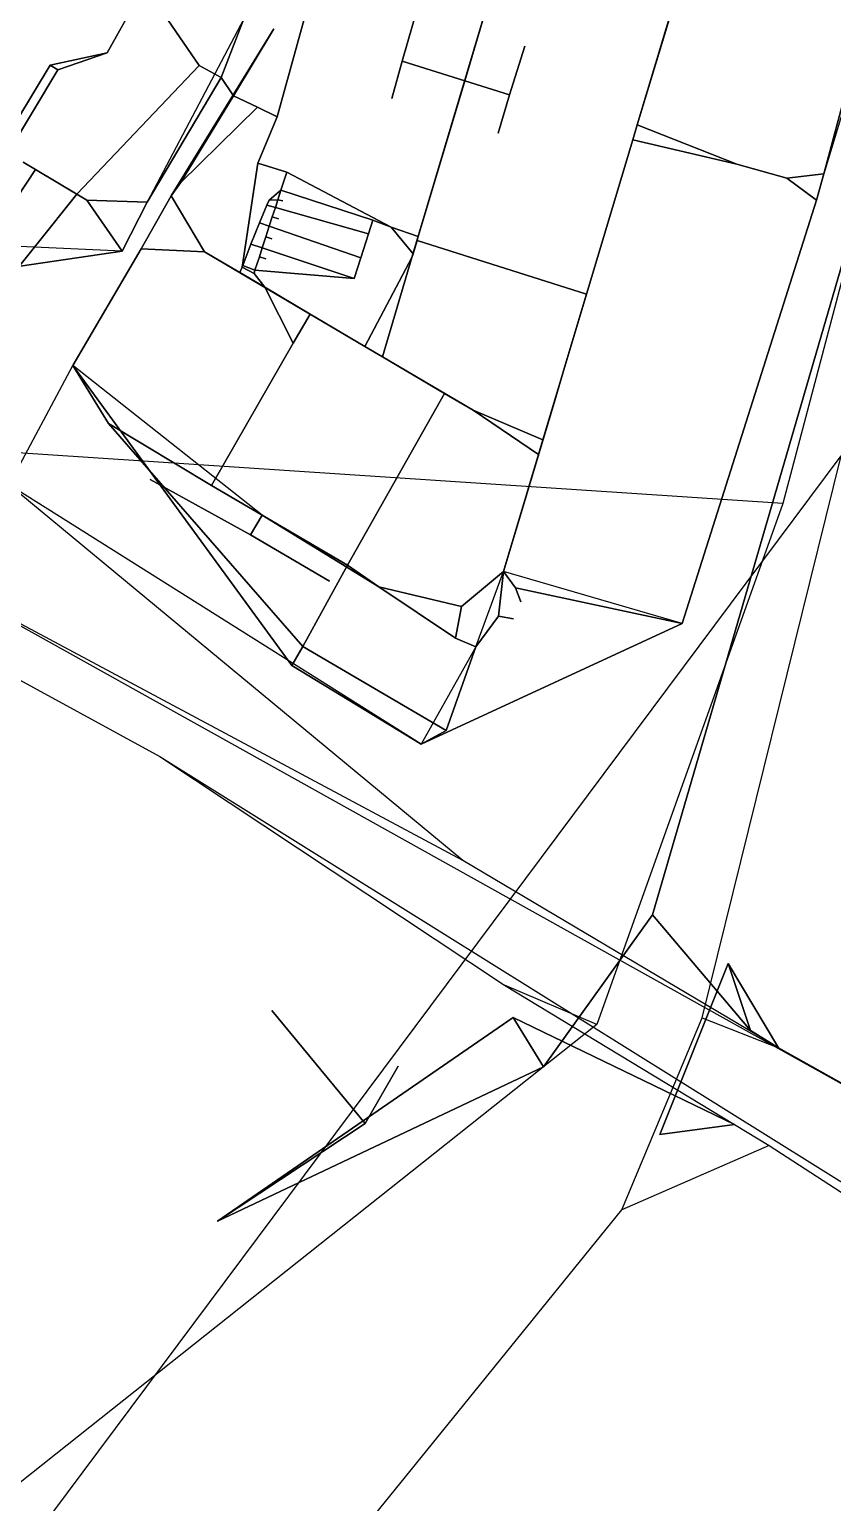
# Model space of a CAD drawing. Header units: metres. Extents: x 327752 to 330295, y 2791490 to 2794271.
# Drawn here: x 328957 to 329294, y 2791825 to 2792442 of the extents above; entities that cross this region are included whole.
import ezdxf

# ---------------------------------------------------------------- set-up
doc = ezdxf.new("R2010")
doc.units = ezdxf.units.M

msp = doc.modelspace()

# ---------------------------------------------------------------- linework, layer by layer
for p, q in [((329117.65, 2792346.63), (329219.83, 2792688.79)), ((329219.83, 2792688.79), (329117.65, 2792346.63)), ((329289.31, 2792656.65), (329212.04, 2792402.16)), ((329212.04, 2792402.16), (329289.31, 2792656.65)), ((329355.31, 2792596.97), (329290.28, 2792381.68)), ((329106.82, 2792570.42), (329061.12, 2792405.63)), ((329061.12, 2792405.63), (329106.82, 2792570.42)), ((329259.65, 2792560.79), (329212.04, 2792402.16)), ((329212.04, 2792402.16), (329259.65, 2792560.79)), ((329139.78, 2792420.73), (329174.61, 2792537.36)), ((329174.61, 2792537.36), (329139.78, 2792420.73)), ((329290.28, 2792381.68), (329328.59, 2792525.01)), ((329328.59, 2792525.01), (329290.28, 2792381.68)), ((329005.56, 2792460.55), (328989.95, 2792432.35)), ((328989.95, 2792432.35), (329005.56, 2792460.55)), ((329028.48, 2792427.05), (329005.56, 2792460.55)), ((329005.56, 2792460.55), (329028.48, 2792427.05)), ((329047.17, 2792446.67), (329006.69, 2792369.84)), ((329047.17, 2792446.67), (329037.64, 2792422.01)), ((329037.64, 2792422.01), (329047.17, 2792446.67)), ((329113.6, 2792428.88), (329120.06, 2792451.67)), ((329120.06, 2792451.67), (329113.6, 2792428.88)), ((329016.74, 2792372.53), (329059.81, 2792442.4)), ((329059.81, 2792442.4), (329042.89, 2792414.35)), ((329042.89, 2792414.35), (329059.81, 2792442.4)), ((329158.52, 2792414.81), (329164.98, 2792435.24)), ((329164.98, 2792435.24), (329158.52, 2792414.81)), ((328965.98, 2792427.17), (328989.95, 2792432.35)), ((328989.95, 2792432.35), (328965.98, 2792427.17)), ((328969.26, 2792425.25), (328989.95, 2792432.35)), ((328989.95, 2792432.35), (328969.26, 2792425.25)), ((329113.6, 2792428.88), (329109.17, 2792413.25)), ((329109.17, 2792413.25), (329113.6, 2792428.88)), ((329139.78, 2792420.73), (329113.6, 2792428.88)), ((329113.6, 2792428.88), (329139.78, 2792420.73)), ((328965.98, 2792427.17), (328945.04, 2792392.5)), ((328945.04, 2792392.5), (328965.98, 2792427.17)), ((328948.34, 2792390.49), (328969.26, 2792425.25)), ((328969.26, 2792425.25), (328948.34, 2792390.49)), ((328969.26, 2792425.25), (328965.98, 2792427.17)), ((328965.98, 2792427.17), (328969.26, 2792425.25)), ((328977.14, 2792373.2), (329028.48, 2792427.05)), ((329028.48, 2792427.05), (328977.14, 2792373.2)), ((329037.64, 2792422.01), (329006.69, 2792369.84)), ((329006.69, 2792369.84), (329037.64, 2792422.01)), ((329037.64, 2792422.01), (329028.48, 2792427.05)), ((329028.48, 2792427.05), (329037.64, 2792422.01)), ((329037.64, 2792422.01), (329042.89, 2792414.35)), ((329042.89, 2792414.35), (329037.64, 2792422.01)), ((329139.78, 2792420.73), (329120.28, 2792355.4)), ((329120.28, 2792355.4), (329139.78, 2792420.73)), ((329158.52, 2792414.81), (329139.78, 2792420.73)), ((329139.78, 2792420.73), (329158.52, 2792414.81)), ((329020.56, 2792377.89), (329042.89, 2792414.35)), ((329042.89, 2792414.35), (329020.56, 2792377.89)), ((329020.56, 2792377.89), (329052.92, 2792409.56)), ((329052.92, 2792409.56), (329020.56, 2792377.89)), ((329042.89, 2792414.35), (329052.92, 2792409.56)), ((329052.92, 2792409.56), (329042.89, 2792414.35)), ((329052.92, 2792409.56), (329061.12, 2792405.63)), ((329061.12, 2792405.63), (329052.92, 2792409.56)), ((329158.52, 2792414.81), (329153.71, 2792398.7)), ((329153.71, 2792398.7), (329158.52, 2792414.81)), ((329061.12, 2792405.63), (329052.99, 2792386.12)), ((329052.99, 2792386.12), (329061.12, 2792405.63)), ((329218.46, 2792071.22), (329316.09, 2792406.36)), ((329316.09, 2792406.36), (329218.46, 2792071.22)), ((329316.09, 2792406.36), (329273.11, 2792243.61)), ((329212.04, 2792402.16), (329210.19, 2792395.96)), ((329210.19, 2792395.96), (329212.04, 2792402.16)), ((329212.04, 2792402.16), (329253.8, 2792385.69)), ((329253.8, 2792385.69), (329212.04, 2792402.16)), ((329172.54, 2792270.3), (329210.19, 2792395.96)), ((329210.19, 2792395.96), (329172.54, 2792270.3)), ((329190.83, 2792331.31), (329210.19, 2792395.96)), ((329210.19, 2792395.96), (329190.83, 2792331.31)), ((329210.19, 2792395.96), (329253.8, 2792385.69)), ((329253.8, 2792385.69), (329210.19, 2792395.96)), ((328954.73, 2792386.62), (328959.88, 2792383.52)), ((328959.88, 2792383.52), (328954.73, 2792386.62)), ((329046.49, 2792342.56), (329052.99, 2792386.12)), ((329052.99, 2792386.12), (329046.49, 2792342.56)), ((329065.15, 2792382.35), (329052.99, 2792386.12)), ((329052.99, 2792386.12), (329065.15, 2792382.35)), ((329274.78, 2792379.88), (329253.8, 2792385.69)), ((329253.8, 2792385.69), (329274.78, 2792379.88)), ((328959.88, 2792383.52), (328942.5, 2792357.35)), ((328942.5, 2792357.35), (328959.88, 2792383.52)), ((328981.39, 2792370.66), (328959.88, 2792383.52)), ((328977.14, 2792373.2), (328959.88, 2792383.52)), ((328959.88, 2792383.52), (328977.14, 2792373.2)), ((328959.88, 2792383.52), (328981.39, 2792370.66)), ((329062.69, 2792374.8), (329065.15, 2792382.35)), ((329065.15, 2792382.35), (329062.69, 2792374.8)), ((329065.15, 2792382.35), (329108.94, 2792359.37)), ((329108.94, 2792359.37), (329065.15, 2792382.35)), ((329290.28, 2792381.68), (329274.78, 2792379.88)), ((329274.78, 2792379.88), (329290.28, 2792381.68)), ((329287.14, 2792370.64), (329274.78, 2792379.88)), ((329274.78, 2792379.88), (329287.14, 2792370.64)), ((329287.14, 2792370.64), (329290.28, 2792381.68)), ((329290.28, 2792381.68), (329287.14, 2792370.64)), ((328977.14, 2792373.2), (328902.28, 2792279.59)), ((328902.28, 2792279.59), (328977.14, 2792373.2)), ((328981.39, 2792370.66), (328977.14, 2792373.2)), ((328977.14, 2792373.2), (328981.39, 2792370.66)), ((329004.14, 2792350.24), (329016.74, 2792372.53)), ((329016.74, 2792372.53), (329004.14, 2792350.24)), ((329016.74, 2792372.53), (329020.56, 2792377.89)), ((329020.56, 2792377.89), (329016.74, 2792372.53)), ((329016.74, 2792372.53), (329030.67, 2792349.07)), ((329030.67, 2792349.07), (329016.74, 2792372.53)), ((329057.73, 2792370.64), (329062.69, 2792374.8)), ((329062.69, 2792374.8), (329057.73, 2792370.64)), ((329062.69, 2792374.8), (329061.39, 2792370.77)), ((329061.39, 2792370.77), (329062.69, 2792374.8)), ((329101.29, 2792362.28), (329062.69, 2792374.8)), ((329062.69, 2792374.8), (329101.29, 2792362.28)), ((329006.69, 2792369.84), (328981.39, 2792370.66)), ((328996.23, 2792349.34), (328981.39, 2792370.66)), ((328981.39, 2792370.66), (328996.23, 2792349.34)), ((328981.39, 2792370.66), (329006.69, 2792369.84)), ((329006.69, 2792369.84), (328996.23, 2792349.34)), ((328996.23, 2792349.34), (329006.69, 2792369.84)), ((329053.78, 2792361.22), (329056.81, 2792368.63)), ((329056.81, 2792368.63), (329053.78, 2792361.22)), ((329056.81, 2792368.63), (329057.73, 2792370.64)), ((329057.73, 2792370.64), (329056.81, 2792368.63)), ((329056.81, 2792368.63), (329060.38, 2792367.64)), ((329060.38, 2792367.64), (329056.81, 2792368.63)), ((329057.73, 2792370.64), (329061.39, 2792370.77)), ((329061.39, 2792370.77), (329057.73, 2792370.64)), ((329060.38, 2792367.64), (329059.08, 2792363.64)), ((329059.08, 2792363.64), (329060.38, 2792367.64)), ((329060.38, 2792367.64), (329061.39, 2792370.77)), ((329061.39, 2792370.77), (329060.38, 2792367.64)), ((329099.47, 2792356.58), (329060.38, 2792367.64)), ((329060.38, 2792367.64), (329099.47, 2792356.58)), ((329061.39, 2792370.77), (329063.48, 2792370.42)), ((329063.48, 2792370.42), (329061.39, 2792370.77)), ((329230.95, 2792193.33), (329287.14, 2792370.64)), ((329287.14, 2792370.64), (329230.95, 2792193.33)), ((328996.23, 2792349.34), (328740.83, 2792361.06)), ((329053.78, 2792361.22), (329050.11, 2792352.21)), ((329050.11, 2792352.21), (329053.78, 2792361.22)), ((329053.78, 2792361.22), (329057.83, 2792359.8)), ((329057.83, 2792359.8), (329053.78, 2792361.22)), ((329057.83, 2792359.8), (329056.38, 2792355.33)), ((329056.38, 2792355.33), (329057.83, 2792359.8)), ((329057.83, 2792359.8), (329059.08, 2792363.64)), ((329059.08, 2792363.64), (329057.83, 2792359.8)), ((329057.83, 2792359.8), (329096.23, 2792346.48)), ((329096.23, 2792346.48), (329057.83, 2792359.8)), ((329059.08, 2792363.64), (329061.63, 2792362.81)), ((329061.63, 2792362.81), (329059.08, 2792363.64)), ((329099.47, 2792356.58), (329101.29, 2792362.28)), ((329101.29, 2792362.28), (329099.47, 2792356.58)), ((329101.29, 2792362.28), (329108.94, 2792359.37)), ((329108.94, 2792359.37), (329101.29, 2792362.28)), ((329054.86, 2792350.64), (329056.38, 2792355.33)), ((329056.38, 2792355.33), (329054.86, 2792350.64)), ((329056.38, 2792355.33), (329058.92, 2792354.51)), ((329058.92, 2792354.51), (329056.38, 2792355.33)), ((329096.23, 2792346.48), (329099.47, 2792356.58)), ((329099.47, 2792356.58), (329096.23, 2792346.48)), ((329118.1, 2792348.13), (329108.94, 2792359.37)), ((329120.28, 2792355.4), (329108.94, 2792359.37)), ((329108.94, 2792359.37), (329120.28, 2792355.4)), ((329108.94, 2792359.37), (329118.1, 2792348.13)), ((329118.1, 2792348.13), (329119.77, 2792353.72)), ((329119.77, 2792353.72), (329118.1, 2792348.13)), ((329119.77, 2792353.72), (329120.28, 2792355.4)), ((329120.28, 2792355.4), (329119.77, 2792353.72)), ((329190.83, 2792331.31), (329119.77, 2792353.72)), ((329119.77, 2792353.72), (329190.83, 2792331.31)), ((328996.23, 2792349.34), (328808.13, 2792321.49)), ((328808.13, 2792321.49), (328996.23, 2792349.34)), ((328975.52, 2792301.41), (329004.14, 2792350.24)), ((329004.14, 2792350.24), (328975.52, 2792301.41)), ((329004.14, 2792350.24), (329030.67, 2792349.07)), ((329030.67, 2792349.07), (329004.14, 2792350.24)), ((329097.87, 2792309.43), (329030.67, 2792349.07)), ((329030.67, 2792349.07), (329045.45, 2792340.35)), ((329030.67, 2792349.07), (329097.87, 2792309.43)), ((329045.45, 2792340.35), (329030.67, 2792349.07)), ((329050.11, 2792352.21), (329046.75, 2792343.28)), ((329046.75, 2792343.28), (329050.11, 2792352.21)), ((329050.11, 2792352.21), (329054.86, 2792350.64)), ((329054.86, 2792350.64), (329050.11, 2792352.21)), ((329054.86, 2792350.64), (329053.68, 2792346.97)), ((329053.68, 2792346.97), (329054.86, 2792350.64)), ((329093.47, 2792337.89), (329054.86, 2792350.64)), ((329054.86, 2792350.64), (329093.47, 2792337.89)), ((329117.65, 2792346.63), (329118.1, 2792348.13)), ((329118.1, 2792348.13), (329117.65, 2792346.63)), ((329045.45, 2792340.35), (329046.49, 2792342.56)), ((329046.49, 2792342.56), (329045.45, 2792340.35)), ((329046.75, 2792343.28), (329046.49, 2792342.56)), ((329046.49, 2792342.56), (329046.75, 2792343.28)), ((329046.49, 2792342.56), (329051.43, 2792340.01)), ((329051.43, 2792340.01), (329046.49, 2792342.56)), ((329046.75, 2792343.28), (329051.82, 2792341.28)), ((329051.82, 2792341.28), (329046.75, 2792343.28)), ((329051.82, 2792341.28), (329051.43, 2792340.01)), ((329051.43, 2792340.01), (329051.82, 2792341.28)), ((329051.82, 2792341.28), (329053.68, 2792346.97)), ((329053.68, 2792346.97), (329051.82, 2792341.28)), ((329093.47, 2792337.89), (329051.82, 2792341.28)), ((329051.82, 2792341.28), (329093.47, 2792337.89)), ((329053.68, 2792346.97), (329056.32, 2792346.12)), ((329056.32, 2792346.12), (329053.68, 2792346.97)), ((329096.23, 2792346.48), (329093.47, 2792337.89)), ((329093.47, 2792337.89), (329096.23, 2792346.48)), ((329117.65, 2792346.63), (329097.87, 2792309.43)), ((329097.87, 2792309.43), (329117.65, 2792346.63)), ((329105.28, 2792305.06), (329117.65, 2792346.63)), ((329117.65, 2792346.63), (329105.28, 2792305.06)), ((329045.45, 2792340.35), (329055.91, 2792334.18)), ((329055.91, 2792334.18), (329045.45, 2792340.35)), ((329055.91, 2792334.18), (329051.43, 2792340.01)), ((329051.43, 2792340.01), (329055.91, 2792334.18)), ((329055.91, 2792334.18), (329074.95, 2792322.95)), ((329055.91, 2792334.18), (329067.82, 2792310.79)), ((329074.95, 2792322.95), (329055.91, 2792334.18)), ((329067.82, 2792310.79), (329055.91, 2792334.18)), ((329190.83, 2792331.31), (329189.45, 2792326.67)), ((329189.45, 2792326.67), (329190.83, 2792331.31)), ((329074.95, 2792322.95), (329067.82, 2792310.79)), ((329067.82, 2792310.79), (329074.95, 2792322.95)), ((329097.87, 2792309.43), (329074.95, 2792322.95)), ((329074.95, 2792322.95), (329097.87, 2792309.43)), ((329189.45, 2792326.67), (329181.61, 2792300.56)), ((329189.45, 2792326.67), (329181.61, 2792300.56)), ((329181.61, 2792300.56), (329189.45, 2792326.67)), ((329181.61, 2792300.56), (329189.45, 2792326.67)), ((329067.82, 2792310.79), (329033.6, 2792251.12)), ((329033.6, 2792251.12), (329067.82, 2792310.79)), ((329105.28, 2792305.06), (329097.87, 2792309.43)), ((329097.87, 2792309.43), (329105.28, 2792305.06)), ((329143.23, 2792282.67), (329105.28, 2792305.06)), ((329131.34, 2792289.7), (329105.28, 2792305.06)), ((329105.28, 2792305.06), (329131.34, 2792289.7)), ((329105.28, 2792305.06), (329143.23, 2792282.67)), ((328948.83, 2792251.46), (328975.52, 2792301.41)), ((329067.25, 2792175.75), (328975.52, 2792301.41)), ((328975.52, 2792301.41), (329067.25, 2792175.75)), ((328975.52, 2792301.41), (328990.49, 2792277.06)), ((328990.49, 2792277.06), (328975.52, 2792301.41)), ((329054.82, 2792238.72), (328975.52, 2792301.41)), ((329177.49, 2792286.8), (329181.61, 2792300.56)), ((329181.61, 2792300.56), (329177.49, 2792286.8)), ((329131.34, 2792289.7), (329090.63, 2792217.8)), ((329090.63, 2792217.8), (329131.34, 2792289.7)), ((329143.23, 2792282.67), (329131.34, 2792289.7)), ((329131.34, 2792289.7), (329143.23, 2792282.67)), ((329165.45, 2792246.65), (329177.49, 2792286.8)), ((329177.49, 2792286.8), (329165.45, 2792246.65)), ((329172.54, 2792270.3), (329177.49, 2792286.8)), ((329177.49, 2792286.8), (329172.54, 2792270.3)), ((329143.23, 2792282.67), (329170.7, 2792264.18)), ((329143.23, 2792282.67), (329172.54, 2792270.3)), ((329170.7, 2792264.18), (329143.23, 2792282.67)), ((329172.54, 2792270.3), (329143.23, 2792282.67)), ((329273.11, 2792243.61), (328818.96, 2792273.68)), ((329071.9, 2792183.69), (328990.49, 2792277.06)), ((328990.49, 2792277.06), (329033.6, 2792251.12)), ((328990.49, 2792277.06), (329071.9, 2792183.69)), ((329033.6, 2792251.12), (328990.49, 2792277.06)), ((329170.7, 2792264.18), (329172.54, 2792270.3)), ((329172.54, 2792270.3), (329170.7, 2792264.18)), ((328885.93, 2791712.24), (329297.58, 2792263.51)), ((329170.7, 2792264.18), (329155.98, 2792215.06)), ((329155.98, 2792215.06), (329170.7, 2792264.18)), ((329170.7, 2792264.18), (329165.45, 2792246.65)), ((329165.45, 2792246.65), (329170.7, 2792264.18)), ((329239.33, 2792028.08), (329297.58, 2792263.51)), ((329121.47, 2792142.78), (328948.83, 2792251.46)), ((329138.97, 2792093.99), (328948.83, 2792251.46)), ((329007.96, 2792253.66), (329049.9, 2792230.49)), ((329049.9, 2792230.49), (329007.96, 2792253.66)), ((329054.82, 2792238.72), (329033.6, 2792251.12)), ((329033.6, 2792251.12), (329054.82, 2792238.72)), ((329155.98, 2792215.06), (329165.45, 2792246.65)), ((329165.45, 2792246.65), (329155.98, 2792215.06)), ((329273.11, 2792243.61), (329195.15, 2792025.27)), ((329054.82, 2792238.72), (329049.9, 2792230.49)), ((329049.9, 2792230.49), (329054.82, 2792238.72)), ((329103.82, 2792208.7), (329054.82, 2792238.72)), ((329090.63, 2792217.8), (329054.82, 2792238.72)), ((329054.82, 2792238.72), (329090.63, 2792217.8)), ((329054.82, 2792238.72), (329103.82, 2792208.7)), ((329049.9, 2792230.49), (329083.11, 2792211.05)), ((329083.11, 2792211.05), (329049.9, 2792230.49)), ((329071.9, 2792183.69), (329090.63, 2792217.8)), ((329090.63, 2792217.8), (329071.9, 2792183.69)), ((329103.82, 2792208.7), (329090.63, 2792217.8)), ((329090.63, 2792217.8), (329103.82, 2792208.7)), ((329463.61, 2791907.88), (328916.35, 2792212.99)), ((329138.97, 2792093.99), (328916.35, 2792212.99)), ((329155.98, 2792215.06), (329138.38, 2792200.43)), ((329138.38, 2792200.43), (329155.98, 2792215.06)), ((329144.43, 2792183.5), (329155.98, 2792215.06)), ((329155.98, 2792215.06), (329153.89, 2792196.44)), ((329153.89, 2792196.44), (329155.98, 2792215.06)), ((329230.95, 2792193.33), (329155.98, 2792215.06)), ((329161.1, 2792208.27), (329155.98, 2792215.06)), ((329155.98, 2792215.06), (329161.1, 2792208.27)), ((329138.38, 2792200.43), (329103.82, 2792208.7)), ((329135.84, 2792187.17), (329103.82, 2792208.7)), ((329103.82, 2792208.7), (329135.84, 2792187.17)), ((329103.82, 2792208.7), (329138.38, 2792200.43)), ((329230.95, 2792193.33), (329161.1, 2792208.27)), ((329161.1, 2792208.27), (329163.23, 2792202.45)), ((329161.1, 2792208.27), (329230.95, 2792193.33)), ((329163.23, 2792202.45), (329161.1, 2792208.27)), ((328896.02, 2792200.82), (329012.01, 2792137.58)), ((329138.38, 2792200.43), (329135.84, 2792187.17)), ((329135.84, 2792187.17), (329138.38, 2792200.43)), ((329121.47, 2792142.78), (329230.95, 2792193.33)), ((329230.95, 2792193.33), (329121.47, 2792142.78)), ((329144.43, 2792183.5), (329153.89, 2792196.44)), ((329153.89, 2792196.44), (329144.43, 2792183.5)), ((329153.89, 2792196.44), (329160.26, 2792195.21)), ((329160.26, 2792195.21), (329153.89, 2792196.44)), ((329144.43, 2792183.5), (329135.84, 2792187.17)), ((329135.84, 2792187.17), (329144.43, 2792183.5)), ((329071.9, 2792183.69), (329067.25, 2792175.75)), ((329067.25, 2792175.75), (329071.9, 2792183.69)), ((329131.91, 2792148.47), (329071.9, 2792183.69)), ((329071.9, 2792183.69), (329131.91, 2792148.47)), ((329144.43, 2792183.5), (329121.47, 2792142.78)), ((329131.91, 2792148.47), (329144.43, 2792183.5)), ((329144.43, 2792183.5), (329131.91, 2792148.47)), ((329121.47, 2792142.78), (329067.25, 2792175.75)), ((329067.25, 2792175.75), (329121.47, 2792142.78)), ((329131.91, 2792148.47), (329121.47, 2792142.78)), ((329121.47, 2792142.78), (329131.91, 2792148.47)), ((329012.01, 2792137.58), (329156.43, 2792041.77)), ((329012.01, 2792137.58), (329734.72, 2791686.64)), ((329271.27, 2792015.58), (329138.97, 2792093.99)), ((329218.46, 2792071.22), (329172.78, 2792007.65)), ((329172.78, 2792007.65), (329218.46, 2792071.22)), ((329259.52, 2792022.82), (329218.46, 2792071.22)), ((329218.46, 2792071.22), (329259.52, 2792022.82)), ((329221.48, 2791979.2), (329250.13, 2792050.9)), ((329250.13, 2792050.9), (329221.48, 2791979.2)), ((329271.27, 2792015.58), (329250.13, 2792050.9)), ((329259.52, 2792022.82), (329250.13, 2792050.9)), ((329250.13, 2792050.9), (329271.27, 2792015.58)), ((329250.13, 2792050.9), (329259.52, 2792022.82)), ((329195.15, 2792025.27), (329156.43, 2792041.77)), ((329156.43, 2792041.77), (329267.4, 2791974.62)), ((329160.11, 2792028.25), (329036.14, 2791943)), ((329036.14, 2791943), (329160.11, 2792028.25)), ((329058.87, 2792031.21), (329098.07, 2791983.8)), ((329098.07, 2791983.8), (329058.87, 2792031.21)), ((329252.88, 2791983.4), (329160.11, 2792028.25)), ((329160.11, 2792028.25), (329172.78, 2792007.65)), ((329160.11, 2792028.25), (329252.88, 2791983.4)), ((329172.78, 2792007.65), (329160.11, 2792028.25)), ((329205.65, 2791947.63), (329239.33, 2792028.08)), ((329239.33, 2792028.08), (329271.27, 2792015.58)), ((329195.15, 2792025.27), (328894.43, 2791786.68)), ((329271.27, 2792015.58), (329259.52, 2792022.82)), ((329259.52, 2792022.82), (329271.27, 2792015.58)), ((329463.61, 2791907.88), (329271.27, 2792015.58)), ((329271.27, 2792015.58), (329463.61, 2791907.88)), ((329172.78, 2792007.65), (329036.14, 2791943)), ((329036.14, 2791943), (329172.78, 2792007.65)), ((329098.07, 2791983.8), (329111.82, 2792007.89)), ((329111.82, 2792007.89), (329098.07, 2791983.8)), ((329098.07, 2791983.8), (329036.14, 2791943)), ((329036.14, 2791943), (329098.07, 2791983.8)), ((329252.88, 2791983.4), (329221.48, 2791979.2)), ((329252.88, 2791983.4), (329221.48, 2791979.2)), ((329221.48, 2791979.2), (329252.88, 2791983.4)), ((329221.48, 2791979.2), (329252.88, 2791983.4)), ((329267.4, 2791974.62), (329205.65, 2791947.63)), ((329267.4, 2791974.62), (329798.26, 2791630.93)), ((329077.09, 2791789.29), (329205.65, 2791947.63))]:
    msp.add_line(p, q)

doc.saveas('drawing.dxf')
